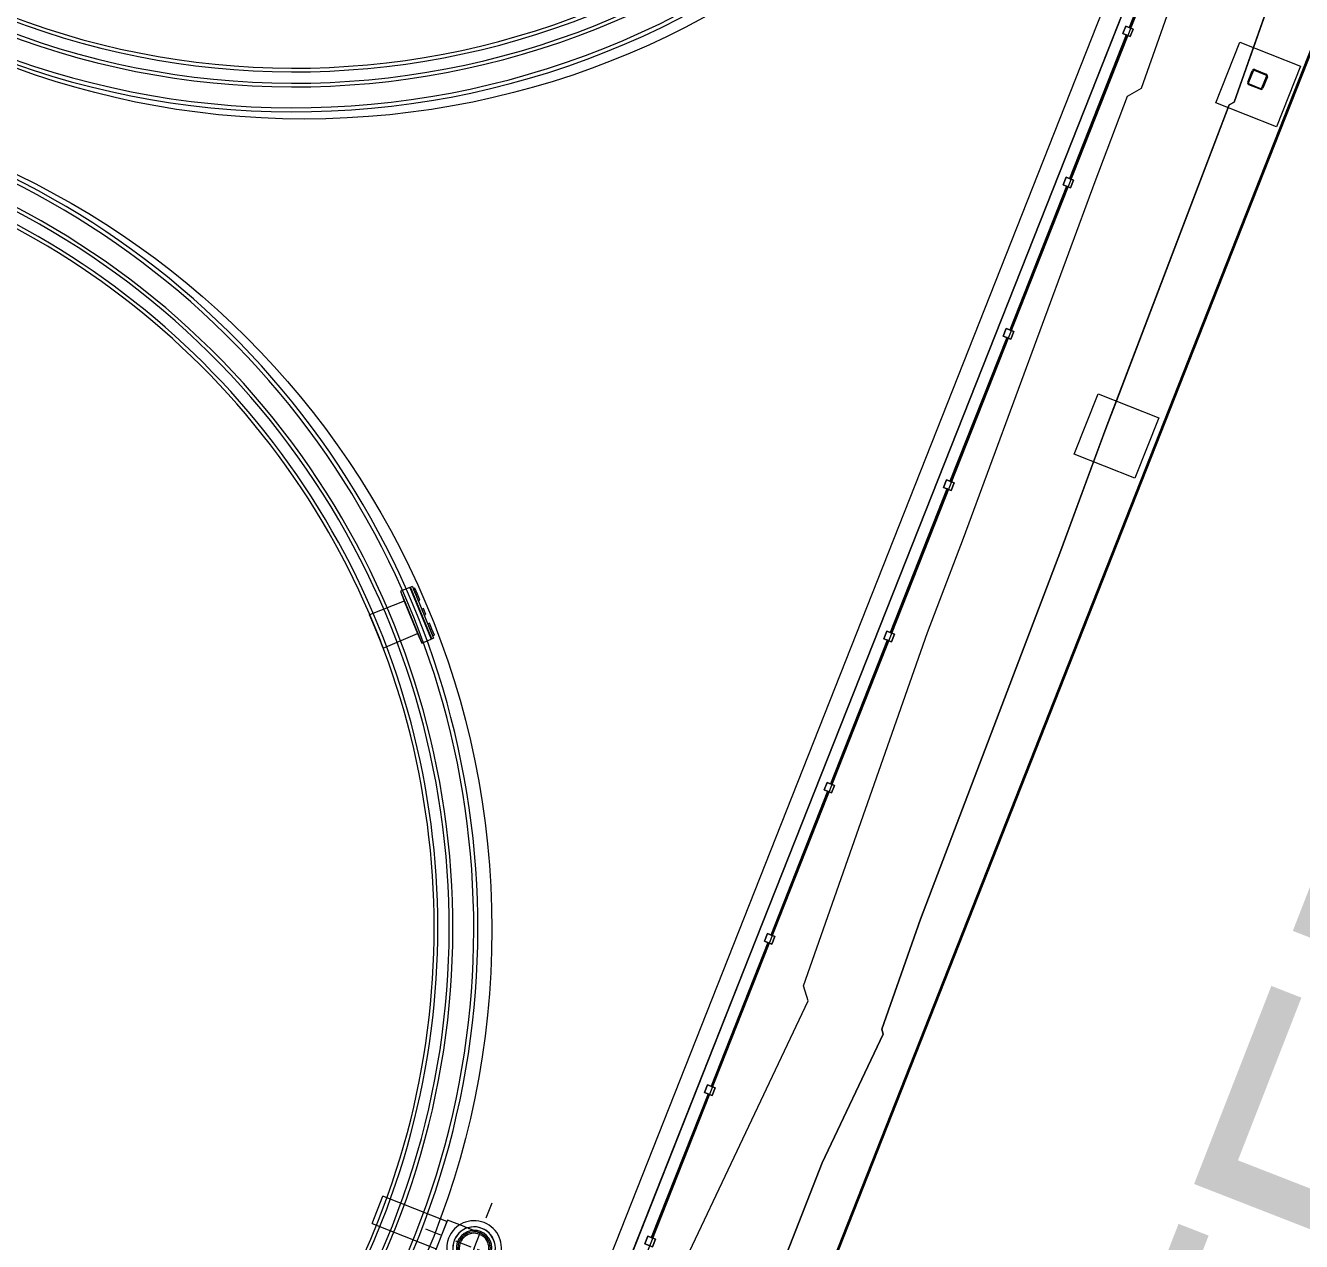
# Model space of a CAD drawing. Header units: metres. Extents: x -207 to 292, y -187 to 169.
# Drawn here: x -22.23 to -14.38, y -58.63 to -51.15 of the extents above; entities that cross this region are included whole.
import ezdxf

# ---------------------------------------------------------------- set-up
doc = ezdxf.new("R2010")
doc.units = ezdxf.units.M
doc.linetypes.add('Dash', pattern=[0.006, 0.003, -0.003])
for name, color, linetype, lineweight in [('A-GLAZ-CWMG', 7, 'Continuous', 9), ('C-TOPO', 7, 'Continuous', 9), ('C-TOPO-MINR', 7, 'Continuous', 9), ('CERCO INTERIOR', 7, 'Continuous', 9), ('EQUIPOS PIS', 7, 'Continuous', 9), ('P-SANR-FIXT', 7, 'Continuous', 9), ('P-SANR-FIXT-HDLN', 7, 'Dash', 9), ('S-COLS', 7, 'Continuous', 9), ('solera', 7, 'Continuous', 35)]:
    doc.layers.add(name, color=color, linetype=linetype, lineweight=lineweight)
doc.layers.add('PR10-ARQ-PL-001-Emplazamiento-C-1_dwg', color=7, linetype='Continuous', lineweight=9, true_color=0x767676)
doc.layers.add('TEXTO', color=5, linetype='Continuous', lineweight=9, true_color=0x0000ff)
doc.styles.add('Arial', font='arial.ttf', dxfattribs={"height": 1.792988})

# ---------------------------------------------------------------- blocks, each defined once
blk = doc.blocks.new('M_Estanque-Terraza - M_Estanque-Terraza-2090154-PLANTA EMPLAZAMIENTO ACTUALIZADO')
at = {"layer": 'P-SANR-FIXT'}
for p, q in [((3.6313, 3.688), (3.5855, 3.6454)), ((3.6313, 3.688), (3.8698, 3.441)), ((3.6313, 3.688), (3.8698, 3.441)), ((3.6435, 3.6994), (3.634, 3.6906)), ((3.8725, 3.4436), (3.634, 3.6906)), ((3.8725, 3.4436), (3.634, 3.6906)), ((3.6435, 3.6994), (3.8817, 3.4528)), ((3.6435, 3.6994), (3.8817, 3.4528)), ((3.6618, 3.6963), (3.6539, 3.6887)), ((3.6539, 3.6887), (3.6678, 3.6743)), ((3.6757, 3.6819), (3.6618, 3.6963)), ((3.5855, 3.6454), (3.6302, 3.5975)), ((3.5855, 3.6454), (3.8256, 3.3968)), ((3.5855, 3.6454), (3.8256, 3.3968)), ((3.6678, 3.6743), (3.6817, 3.6599)), ((3.6896, 3.6675), (3.6757, 3.6819)), ((3.6896, 3.6676), (3.6817, 3.6599)), ((3.6896, 3.6676), (3.6817, 3.6599)), ((3.6817, 3.6599), (3.6896, 3.6675)), ((3.6817, 3.6599), (3.7054, 3.6354)), ((3.6817, 3.6599), (3.7054, 3.6354)), ((3.6857, 3.6557), (3.7095, 3.6311)), ((3.6857, 3.6557), (3.7095, 3.6311)), ((3.7133, 3.643), (3.6896, 3.6676)), ((3.7133, 3.643), (3.6896, 3.6676)), ((3.7174, 3.6388), (3.6937, 3.6634)), ((3.7174, 3.6388), (3.6937, 3.6634)), ((3.7095, 3.6311), (3.7174, 3.6388)), ((3.7095, 3.6311), (3.7174, 3.6388)), ((3.6302, 3.5975), (3.4623, 3.4409)), ((3.6302, 3.5975), (3.7793, 3.4431)), ((3.6302, 3.5975), (3.7793, 3.4431)), ((3.7566, 3.5982), (3.7487, 3.5905)), ((3.7566, 3.5982), (3.7487, 3.5905)), ((3.7487, 3.5905), (3.7765, 3.5618)), ((3.7487, 3.5905), (3.7765, 3.5618)), ((3.7487, 3.5905), (3.7765, 3.5618)), ((3.7487, 3.5905), (3.7765, 3.5618)), ((3.7844, 3.5694), (3.7566, 3.5982)), ((3.7844, 3.5694), (3.7566, 3.5982)), ((3.7844, 3.5694), (3.7566, 3.5982)), ((3.7844, 3.5694), (3.7566, 3.5982)), ((3.7765, 3.5618), (3.7844, 3.5694)), ((3.7765, 3.5618), (3.7844, 3.5694)), ((3.8236, 3.5288), (3.8157, 3.5211)), ((3.8236, 3.5288), (3.8157, 3.5211)), ((3.8157, 3.5211), (3.8394, 3.4966)), ((3.8157, 3.5211), (3.8394, 3.4966)), ((3.8198, 3.5169), (3.8435, 3.4924)), ((3.8198, 3.5169), (3.8435, 3.4924)), ((3.8473, 3.5042), (3.8236, 3.5288)), ((3.8473, 3.5042), (3.8236, 3.5288)), ((3.8514, 3.5), (3.8277, 3.5246)), ((3.8514, 3.5), (3.8277, 3.5246)), ((3.8514, 3.5), (3.8434, 3.4924)), ((3.8434, 3.4924), (3.8573, 3.478)), ((3.8435, 3.4924), (3.8514, 3.5)), ((3.8435, 3.4924), (3.8514, 3.5)), ((3.8653, 3.4857), (3.8514, 3.5)), ((3.8573, 3.478), (3.8712, 3.4636)), ((3.8792, 3.4713), (3.8653, 3.4857)), ((3.8712, 3.4636), (3.8792, 3.4713)), ((3.8725, 3.4436), (3.8817, 3.4528)), ((3.5412, 3.3623), (3.4623, 3.4409)), ((3.4623, 3.4409), (3.6169, 3.2808)), ((3.4623, 3.4409), (3.6169, 3.2808)), ((3.6169, 3.2808), (3.7793, 3.4431)), ((3.7793, 3.4431), (3.8256, 3.3968)), ((3.8256, 3.3968), (3.8698, 3.441)), ((3.6169, 3.2808), (3.5412, 3.3623))]:
    blk.add_line(p, q, dxfattribs=at)
for radius, start, end in [(5.1516, 0, 136.13623), (5.1516, 0, 136.13623), (5.1266, 0, 136.11945), (5.1266, 0, 136.11945), (4.9983, 0, 136.03065), (4.9755, 360, 136.01444), (4.9059, 0, 180), (4.8832, 0, 180), (5.1516, 180, 360), (5.1516, 180, 360), (5.1266, 180, 0), (5.1266, 180, 0), (4.9983, 180, 0), (4.9755, 180, 0), (4.9059, 180, 360), (4.8832, 180, 360)]:
    blk.add_arc((0, 0), radius, start, end, dxfattribs=at)
blk = doc.blocks.new('Circular Mullion - 5mm-2127248-PLANTA EMPLAZAMIENTO ACTUALIZADO')
at = {"layer": 'A-GLAZ-CWMG'}
for p, q in [((-107.6478, -45.3968), (-107.9974, -46.2801)), ((-107.6455, -45.3977), (-107.9951, -46.281)), ((-107.9951, -46.281), (-107.6455, -45.3977)), ((-107.9927, -46.2819), (-107.6432, -45.3986)), ((-107.6455, -45.3977), (-107.6478, -45.3968)), ((-107.6432, -45.3986), (-107.6455, -45.3977)), ((-107.9974, -46.2801), (-107.9951, -46.281)), ((-107.9951, -46.281), (-107.9927, -46.2819))]:
    blk.add_line(p, q, dxfattribs=at)
blk = doc.blocks.new('Rectangular Mullion - 50 x 50 mm-2128568-PLANTA EMPLAZAMIENTO ACTUALIZADO')
at = {"layer": 'A-GLAZ-CWMG'}
for p, q in [((0.025, 0.025), (-0.025, 0.025)), ((-0.025, 0.025), (-0.025, -0.025)), ((0.025, -0.025), (0.025, 0.025)), ((-0.025, -0.025), (0.025, -0.025))]:
    blk.add_line(p, q, dxfattribs=at)
blk = doc.blocks.new('Rectangular Mullion - 50 x 50 mm-2128569-PLANTA EMPLAZAMIENTO ACTUALIZADO')
at = {"layer": 'A-GLAZ-CWMG'}
for p, q in [((-0.025, -0.025), (-0.025, 0.025)), ((-0.025, 0.025), (0.025, 0.025)), ((0.025, 0.025), (0.025, -0.025)), ((0.025, -0.025), (-0.025, -0.025))]:
    blk.add_line(p, q, dxfattribs=at)
blk = doc.blocks.new('M_Tuberia Alimentación-01 - M_Tuberia Alimentación-01-2152466-PLANTA EMPLAZAMIENTO ACTUALIZADO')
at = {"layer": 'P-SANR-FIXT'}
for p, q in [((-0.2485, 0.3201), (-0.2551, 0.3201)), ((-0.2551, 0.3201), (-0.2551, 0.2959)), ((-0.2551, 0.0118), (-0.2551, 0.3169)), ((-0.2485, 0.3169), (-0.2551, 0.3169)), ((-0.2485, 0.2959), (-0.2485, 0.3201)), ((-0.2485, 0.3169), (-0.2485, 0.0118)), ((-0.2551, 0.2959), (-0.2551, -0.0196)), ((-0.2485, -0.0196), (-0.2485, 0.2959)), ((0.2154, 0.1), (0.1059, 0.1)), ((0.2154, 0), (0.2154, 0.1)), ((0.6388, 0.09), (0.2154, 0.09)), ((0.2154, 0), (0.2154, 0.09)), ((0.6388, 0.09), (0.6388, 0)), ((-0.2551, 0.0118), (-0.2551, -0.025)), ((-0.2551, 0.0118), (-0.2485, 0.0118)), ((-0.2162, 0.0647), (-0.2485, 0.0647)), ((-0.2485, 0), (-0.2485, 0.0647)), ((-0.2485, -0.025), (-0.2485, 0.0118)), ((-0.2485, -0.0647), (-0.2485, 0)), ((-0.2162, 0.0647), (-0.2162, 0)), ((-0.1681, 0.0296), (-0.2162, 0.0296)), ((-0.2162, 0), (-0.2162, 0.0296)), ((-0.2162, 0), (-0.2162, -0.0647)), ((-0.1681, 0.0296), (-0.1681, 0)), ((-0.1681, 0), (-0.1681, -0.0296)), ((0.2154, -0.1), (0.2154, 0)), ((0.2154, -0.09), (0.2154, 0)), ((0.6388, 0), (0.6388, -0.09)), ((-0.2551, -0.0196), (-0.2485, -0.0196)), ((-0.2551, -0.025), (-0.2485, -0.025)), ((-0.2485, -0.0647), (-0.2162, -0.0647)), ((-0.2162, -0.0296), (-0.2162, 0)), ((-0.2162, -0.0296), (-0.1681, -0.0296)), ((0.1059, -0.1), (0.2154, -0.1)), ((0.2154, -0.09), (0.6388, -0.09))]:
    blk.add_line(p, q, dxfattribs=at)
at = {"layer": 'P-SANR-FIXT', "flags": 128}
for points in [[(0.1059, 0.1), (0.1017, 0.1), (0.0974, 0.1), (0.0932, 0.1), (0.089, 0.1), (0.0849, 0.1), (0.0807, 0.1), (0.0766, 0.1), (0.0726, 0.1), (0.0686, 0.1), (0.0647, 0.1), (0.0608, 0.1), (0.057, 0.1), (0.0533, 0.1), (0.0496, 0.1), (0.0461, 0.1), (0.0427, 0.1), (0.0393, 0.1), (0.0361, 0.1), (0.0329, 0.1), (0.0299, 0.1), (0.027, 0.1), (0.0243, 0.1), (0.0216, 0.1), (0.0191, 0.1), (0.0168, 0.1), (0.0146, 0.1), (0.0125, 0.1), (0.0106, 0.1), (0.0088, 0.1), (0.0072, 0.1), (0.0057, 0.1), (0.0044, 0.1), (0.0033, 0.1), (0.0023, 0.1), (0.0015, 0.1), (0.0009, 0.1), (0.0004, 0.1), (0.0001, 0.1), (0, 0.1)], [(0, -0.1), (0.0001, -0.1), (0.0003, -0.1), (0.0008, -0.1), (0.0014, -0.1), (0.0021, -0.1), (0.003, -0.1), (0.0041, -0.1), (0.0054, -0.1), (0.0068, -0.1), (0.0084, -0.1), (0.0101, -0.1), (0.012, -0.1), (0.014, -0.1), (0.0162, -0.1), (0.0185, -0.1), (0.021, -0.1), (0.0236, -0.1), (0.0263, -0.1), (0.0291, -0.1), (0.0321, -0.1), (0.0352, -0.1), (0.0384, -0.1), (0.0417, -0.1), (0.0452, -0.1), (0.0487, -0.1), (0.0523, -0.1), (0.056, -0.1), (0.0598, -0.1), (0.0636, -0.1), (0.0675, -0.1), (0.0715, -0.1), (0.0755, -0.1), (0.0796, -0.1), (0.0837, -0.1), (0.0879, -0.1), (0.0921, -0.1), (0.0963, -0.1), (0.1005, -0.1), (0.1047, -0.1), (0.1059, -0.1)]]:
    blk.add_lwpolyline(points, dxfattribs=at)
at = {"layer": 'P-SANR-FIXT'}
for radius, start, end in [(0.1685, 360, 180), (0.1685, 360, 180), (0.1685, 360, 180), (0.1685, 360, 180), (0.1685, 360, 180), (0.1685, 360, 180), (0.1308, 0, 180), (0.1308, 360, 180), (0.1308, 360, 180), (0.1308, 360, 180), (0.109, 360, 180), (0.109, 360, 180), (0.109, 360, 180), (0.109, 360, 180), (0.1, 0, 180), (0.091, 0, 180), (0.091, 0, 180), (0.091, 0, 180), (0.091, 0, 180), (0.1685, 180, 360), (0.1685, 180, 360), (0.1685, 180, 360), (0.1685, 180, 360), (0.1685, 180, 360), (0.1685, 180, 360), (0.1308, 180, 0), (0.1308, 180, 360), (0.1308, 180, 360), (0.1308, 180, 360), (0.109, 180, 360), (0.109, 180, 360), (0.109, 180, 360), (0.109, 180, 360), (0.1, 180, 0), (0.091, 180, 0), (0.091, 180, 0), (0.091, 180, 0), (0.091, 180, 0)]:
    blk.add_arc((0, 0), radius, start, end, dxfattribs=at)
at = {"layer": 'P-SANR-FIXT-HDLN'}
for p, q in [((0, 0), (0, 0.301)), ((-0.3222, 0), (0, 0)), ((0.3222, 0), (0, 0)), ((0, 0), (0, -0.301))]:
    blk.add_line(p, q, dxfattribs=at)
blk = doc.blocks.new('M_Concrete-Rectangular-Column - 400 x 400 mm-V22-PLANTA EMPLAZAMIENTO ACTUALIZADO')
at = {"layer": 'S-COLS'}
h = blk.add_hatch(dxfattribs=at)
h.set_pattern_fill('FP_23', color=256, style=0, pattern_type=2)
h.set_pattern_definition([(21.59, (-5.319, 55.62), (5.107535, 3.660175), [0.25146, -4.321, 0.25146, -4.321, -24.384]), (21.59, (-5.319, 55.62), (5.107535, 3.660175), [-9.144, 0.25146, -8.893, 0.25146, -4.321, -10.668]), (21.59, (-5.319, 55.62), (5.107535, 3.660175), [-22.86, 0.25146, -2.797, 0.25146, -7.369]), (141.59, (-3.474, 57.17), (-5.723572, 2.593167), [0.25146, -4.321, 0.25146, -4.321, -24.384]), (141.59, (-3.474, 57.17), (-5.723572, 2.593167), [-9.144, 0.25146, -8.893, 0.25146, -4.321, -10.668]), (141.59, (-3.474, 57.17), (-5.723572, 2.593167), [-22.86, 0.25146, -2.797, 0.25146, -7.369]), (261.59, (-3.887, 60.285), (0.616037, -6.253342), [0.25146, -4.321, 0.25146, -4.321, -24.384]), (261.59, (-3.887, 60.285), (0.616037, -6.253342), [-9.144, 0.25146, -8.893, 0.25146, -4.321, -10.668]), (261.59, (-3.887, 60.285), (0.616037, -6.253342), [-22.86, 0.25146, -2.797, 0.25146, -7.369])])
h.paths.add_polyline_path([(0.2, -0.2), (0.2, 0.2), (-0.2, 0.2), (-0.2, -0.2)])
for p, q in [((-0.2, -0.2), (-0.2, 0.2)), ((-0.2, 0.2), (0.2, 0.2)), ((-0.2, 0.2), (0.2, 0.2)), ((-0.2, -0.2), (-0.2, 0.2)), ((0.2, 0.2), (0.2, -0.2)), ((0.2, 0.2), (0.2, -0.2)), ((0.2, -0.2), (-0.2, -0.2)), ((0.2, -0.2), (-0.2, -0.2))]:
    blk.add_line(p, q, dxfattribs=at)
blk = doc.blocks.new('M_Concrete-Rectangular-Column - 400 x 400 mm-V23-PLANTA EMPLAZAMIENTO ACTUALIZADO')
at = {"layer": 'S-COLS'}
for p, q in [((-0.2, -0.2), (-0.2, 0.2)), ((-0.2, 0.2), (0.2, 0.2)), ((-0.2, 0.2), (0.2, 0.2)), ((-0.2, -0.2), (-0.2, 0.2)), ((0.2, 0.2), (0.2, -0.2)), ((0.2, 0.2), (0.2, -0.2)), ((0.2, -0.2), (-0.2, -0.2)), ((0.2, -0.2), (-0.2, -0.2))]:
    blk.add_line(p, q, dxfattribs=at)
blk = doc.blocks.new('FCA_N_Columna de acero - 100 x 100 mm-2401719-PLANTA EMPLAZAMIENTO ACTUALIZADO')
at = {"layer": 'S-COLS'}
for p, q in [((-0.05, -0.038), (-0.05, 0.038)), ((-0.05, -0.038), (-0.05, 0.038)), ((-0.044, 0.038), (-0.044, -0.038)), ((-0.044, 0.038), (-0.044, -0.038)), ((-0.038, 0.05), (0.038, 0.05)), ((-0.038, 0.05), (0.038, 0.05)), ((0.038, 0.044), (-0.038, 0.044)), ((0.038, 0.044), (-0.038, 0.044)), ((0.044, -0.038), (0.044, 0.038)), ((0.044, -0.038), (0.044, 0.038)), ((0.05, 0.038), (0.05, -0.038)), ((0.05, 0.038), (0.05, -0.038)), ((-0.038, -0.044), (0.038, -0.044)), ((-0.038, -0.044), (0.038, -0.044)), ((0.038, -0.05), (-0.038, -0.05)), ((0.038, -0.05), (-0.038, -0.05))]:
    blk.add_line(p, q, dxfattribs=at)
for centre, radius, start, end in [((-0.038, 0.038), 0.012, 90, 180), ((-0.038, 0.038), 0.012, 90, 180), ((-0.038, 0.038), 0.006, 90, 180), ((-0.038, 0.038), 0.006, 90, 180), ((0.038, 0.038), 0.012, 360, 90), ((0.038, 0.038), 0.012, 360, 90), ((0.038, 0.038), 0.006, 360, 90), ((0.038, 0.038), 0.006, 360, 90), ((-0.038, -0.038), 0.012, 180, 270), ((-0.038, -0.038), 0.012, 180, 270), ((-0.038, -0.038), 0.006, 180, 270), ((-0.038, -0.038), 0.006, 180, 270), ((0.038, -0.038), 0.012, 270, 360), ((0.038, -0.038), 0.006, 270, 360), ((0.038, -0.038), 0.012, 270, 360), ((0.038, -0.038), 0.006, 270, 360)]:
    blk.add_arc(centre, radius, start, end, dxfattribs=at)
blk = doc.blocks.new('YADRAN_LASQUEMAS_ARQ_MO_002_TERRAZAS_rvt-1-PLANTA EMPLAZAMIENTO ACTUALIZADO')
at = {"layer": 'A-GLAZ-CWMG', "lineweight": 9, "rotation": 0.04732021557798028}
for p in [(92.5161, -4.7936), (92.5161, -4.7936), (92.5161, -4.7936), (92.5161, -4.7936), (92.149, -5.7238), (92.149, -5.7238), (92.149, -5.7238), (92.149, -5.7238), (91.7818, -6.6539), (91.7818, -6.6539), (91.7818, -6.6539), (91.7818, -6.6539), (91.4146, -7.5841), (91.4146, -7.5841), (91.4146, -7.5841), (91.4146, -7.5841), (91.0474, -8.5142), (91.0474, -8.5142), (91.0474, -8.5142), (91.0474, -8.5142), (90.6802, -9.4443), (90.6802, -9.4443), (90.6802, -9.4443), (90.6802, -9.4443), (90.313, -10.3745), (90.313, -10.3745), (90.313, -10.3745), (90.313, -10.3745), (89.9458, -11.3046), (89.9458, -11.3046), (89.9458, -11.3046), (89.9458, -11.3046), (89.5786, -12.2348), (89.5786, -12.2348), (89.5786, -12.2348), (89.5786, -12.2348)]:
    blk.add_blockref('Circular Mullion - 5mm-2127248-PLANTA EMPLAZAMIENTO ACTUALIZADO', p, dxfattribs=at)
at = {"layer": 'A-GLAZ-CWMG', "lineweight": 9, "extrusion": (0, 0, -1), "rotation": 111.5426797844188}
for name, p in [('Rectangular Mullion - 50 x 50 mm-2128568-PLANTA EMPLAZAMIENTO ACTUALIZADO', (15.4498, -51.1871)), ('Rectangular Mullion - 50 x 50 mm-2128569-PLANTA EMPLAZAMIENTO ACTUALIZADO', (15.4498, -51.1871)), ('Rectangular Mullion - 50 x 50 mm-2128568-PLANTA EMPLAZAMIENTO ACTUALIZADO', (15.817, -52.1172)), ('Rectangular Mullion - 50 x 50 mm-2128569-PLANTA EMPLAZAMIENTO ACTUALIZADO', (15.817, -52.1172)), ('Rectangular Mullion - 50 x 50 mm-2128568-PLANTA EMPLAZAMIENTO ACTUALIZADO', (16.1842, -53.0474)), ('Rectangular Mullion - 50 x 50 mm-2128569-PLANTA EMPLAZAMIENTO ACTUALIZADO', (16.1842, -53.0474)), ('Rectangular Mullion - 50 x 50 mm-2128568-PLANTA EMPLAZAMIENTO ACTUALIZADO', (16.5514, -53.9775)), ('Rectangular Mullion - 50 x 50 mm-2128569-PLANTA EMPLAZAMIENTO ACTUALIZADO', (16.5514, -53.9775)), ('Rectangular Mullion - 50 x 50 mm-2128568-PLANTA EMPLAZAMIENTO ACTUALIZADO', (16.9186, -54.9077)), ('Rectangular Mullion - 50 x 50 mm-2128569-PLANTA EMPLAZAMIENTO ACTUALIZADO', (16.9186, -54.9077)), ('Rectangular Mullion - 50 x 50 mm-2128568-PLANTA EMPLAZAMIENTO ACTUALIZADO', (17.2858, -55.8378)), ('Rectangular Mullion - 50 x 50 mm-2128569-PLANTA EMPLAZAMIENTO ACTUALIZADO', (17.2858, -55.8378)), ('Rectangular Mullion - 50 x 50 mm-2128568-PLANTA EMPLAZAMIENTO ACTUALIZADO', (17.653, -56.7679)), ('Rectangular Mullion - 50 x 50 mm-2128569-PLANTA EMPLAZAMIENTO ACTUALIZADO', (17.653, -56.7679)), ('Rectangular Mullion - 50 x 50 mm-2128568-PLANTA EMPLAZAMIENTO ACTUALIZADO', (18.0202, -57.6981)), ('Rectangular Mullion - 50 x 50 mm-2128569-PLANTA EMPLAZAMIENTO ACTUALIZADO', (18.0202, -57.6981)), ('Rectangular Mullion - 50 x 50 mm-2128568-PLANTA EMPLAZAMIENTO ACTUALIZADO', (18.3874, -58.6282)), ('Rectangular Mullion - 50 x 50 mm-2128569-PLANTA EMPLAZAMIENTO ACTUALIZADO', (18.3874, -58.6282))]:
    blk.add_blockref(name, p, dxfattribs=at)
at = {"layer": 'P-SANR-FIXT', "lineweight": 9}
for name, p, rotation in [('M_Estanque-Terraza - M_Estanque-Terraza-2090154-PLANTA EMPLAZAMIENTO ACTUALIZADO', (-20.5741, -46.5304), 51.65666728622195), ('M_Estanque-Terraza - M_Estanque-Terraza-2090154-PLANTA EMPLAZAMIENTO ACTUALIZADO', (-24.5985, -56.7002), 338.4099999999997), ('M_Tuberia Alimentación-01 - M_Tuberia Alimentación-01-2152466-PLANTA EMPLAZAMIENTO ACTUALIZADO', (-19.47, -58.669), 158.4099999999995)]:
    blk.add_blockref(name, p, dxfattribs=dict(at, rotation=rotation))
at = {"layer": 'S-COLS', "lineweight": 9, "rotation": 338.4099999999997}
for name, p in [('M_Concrete-Rectangular-Column - 400 x 400 mm-V23-PLANTA EMPLAZAMIENTO ACTUALIZADO', (-14.6498, -51.5139)), ('FCA_N_Columna de acero - 100 x 100 mm-2401719-PLANTA EMPLAZAMIENTO ACTUALIZADO', (-14.6538, -51.4832)), ('M_Concrete-Rectangular-Column - 400 x 400 mm-V22-PLANTA EMPLAZAMIENTO ACTUALIZADO', (-15.5205, -53.6753))]:
    blk.add_blockref(name, p, dxfattribs=at)
blk = doc.blocks.new('PR10-ARQ-PL-001-Emplazamiento-C-1_dwg-674643-PLANTA EMPLAZAMIENTO ACTUALIZADO')
at = {"layer": 'C-TOPO', "flags": 128}
for points in [[(-3.2884, -23.3105), (-7.0334, -32.8081), (-9.2183, -38.3493), (-11.9443, -45.2626), (-14.7185, -52.2983), (-17.7923, -60.0938), (-21.8942, -70.4965), (-23.3623, -74.2199), (-25.7635, -80.3093), (-26.1913, -81.0628), (-25.7635, -80.3093), (-23.3623, -74.2199), (-21.8942, -70.4965), (-17.7923, -60.0938), (-14.7185, -52.2983), (-11.9443, -45.2626), (-9.2183, -38.3493), (-7.0334, -32.8081), (-3.2884, -23.3105)], [(-38.5222, 3.3725), (-63.7955, -60.7665), (-64.7868, -63.3025), (-65.4417, -65.5595), (-65.5127, -67.7955), (-65.1875, -69.3405), (-63.7201, -71.9055), (-61.8561, -73.5375), (-59.3298, -74.6215), (-56.1311, -75.9085), (-44.7275, -80.4825), (-36.2103, -83.8085), (-33.8783, -84.4315), (-31.1411, -84.3925), (-28.353, -83.2365), (-25.9685, -80.4715), (-25.0393, -78.3455), (-19.5485, -64.5105), (-16.745, -57.4445), (-5.944, -30.1085), (-2.2967, -20.7935)], [(-5.7495, -26.4767), (-7.2133, -30.1759), (-7.3421, -30.5016), (-8.8019, -34.1909), (-9.8715, -36.894), (-11.0947, -39.9854), (-11.1996, -40.2505), (-11.3135, -40.5382), (-12.5822, -43.7447), (-13.3371, -45.6524), (-14.3464, -48.2033), (-14.4734, -48.5242), (-15.6767, -51.5653), (-16.7358, -54.2419), (-17.7766, -56.8723), (-19.138, -60.3128), (-19.2167, -60.5118), (-19.2769, -60.664), (-20.6222, -64.0639), (-21.9057, -67.3077)], [(-21.9057, -67.3077), (-20.6222, -64.0639), (-19.2769, -60.664), (-19.2167, -60.5118), (-19.138, -60.3128), (-17.7766, -56.8723), (-16.7358, -54.2419), (-15.6767, -51.5653), (-14.4734, -48.5242), (-14.3464, -48.2033), (-13.3371, -45.6524), (-12.5822, -43.7447), (-11.3135, -40.5382), (-11.1996, -40.2505), (-11.0947, -39.9854), (-9.8715, -36.894), (-8.8019, -34.1909), (-7.3421, -30.5016), (-7.2133, -30.1759), (-5.7495, -26.4767)]]:
    blk.add_lwpolyline(points, dxfattribs=at)
at = {"layer": 'C-TOPO-MINR', "color": 9, "true_color": 0xc0c0c0}
for p, q in [((-14.6794, -51.287), (-14.7975, -51.6219)), ((-14.8351, -51.6556), (-15.5213, -53.4598))]:
    blk.add_line(p, q, dxfattribs=at)
at = {"layer": 'C-TOPO-MINR', "color": 9, "true_color": 0xc0c0c0, "flags": 128}
for points in [[(-15.6615, -53.8345), (-15.863, -54.3803), (-16.7257, -56.6457), (-16.9631, -57.3236), (-16.9547, -57.3525), (-17.3298, -58.1454), (-18.361, -60.7814), (-18.3645, -60.8426), (-18.3913, -60.8621), (-19.4919, -63.7087), (-19.7548, -64.423)], [(-20.309, -64.1878), (-19.3398, -61.5541), (-19.018, -60.7219), (-18.9269, -60.6553), (-18.915, -60.4473), (-18.6191, -59.6909), (-17.4172, -57.1495), (-17.444, -57.0568), (-16.683, -54.8843), (-16.4617, -54.3031), (-15.6527, -52.1115), (-15.4524, -51.5849), (-15.366, -51.5366), (-14.4733, -49.0063)], [(-14.4732, -50.7024), (-14.6794, -51.287)], [(-14.7975, -51.6219), (-14.8289, -51.6394), (-14.8351, -51.6556)], [(-15.5213, -53.4598), (-15.5859, -53.6297), (-15.6615, -53.8345)]]:
    blk.add_lwpolyline(points, dxfattribs=at)
at = {"layer": 'CERCO INTERIOR'}
blk.add_line((-27.0945, -80.1429), (0.3922, -10.5648), dxfattribs=at)
at = {"layer": 'CERCO INTERIOR', "flags": 128}
blk.add_lwpolyline([(-26.8741, -80.1294), (-28.514, -82.005), (-30.8001, -83.2053), (-33.4752, -83.4056), (-60.3697, -72.8347), (-62.4829, -71.5802), (-63.9697, -69.4823), (-64.498, -67.058), (-63.9585, -64.4298), (-36.3095, 6.0376), (-35.1236, 8.298), (-33.1334, 9.8905), (-30.636, 10.5944), (-28.0565, 10.3374), (-2.0459, 0.0167), (-0.0433, -1.295), (1.477, -3.3782), (1.9717, -5.8104), (1.4969, -8.3035), (0.5782, -10.6383), (-26.9308, -80.2728)], dxfattribs=at)
at = {"layer": 'EQUIPOS PIS'}
for centre in [(-20.5148, -46.5792), (-24.5084, -56.7094)]:
    blk.add_circle(centre, 5.1472, dxfattribs=at)
at = {"layer": 'solera'}
blk.add_line((2.6208, -8.3244), (-25.7635, -80.3093), dxfattribs=at)
at = {"layer": 'TEXTO', "insert": (-19.7196, -70.2663), "char_height": 1.792988, "width": 21.424188, "attachment_point": 1, "rotation": 68.69755, "line_spacing_factor": 0.941778, "style": 'Arial'}
blk.add_mtext('CALLE INTERIOR', dxfattribs=at)

msp = doc.modelspace()

# ---------------------------------------------------------------- linework, layer by layer
at = {"layer": 'C-TOPO'}
for p, q in [((-16.745, -57.4445), (-5.944, -30.1085)), ((-14.7185, -52.2983), (-11.9443, -45.2626)), ((-11.9443, -45.2626), (-14.7185, -52.2983)), ((-14.4734, -48.5242), (-15.6767, -51.5653)), ((-15.6767, -51.5653), (-14.4734, -48.5242)), ((-15.6767, -51.5653), (-16.7358, -54.2419)), ((-16.7358, -54.2419), (-15.6767, -51.5653)), ((-17.7923, -60.0938), (-14.7185, -52.2983)), ((-14.7185, -52.2983), (-17.7923, -60.0938)), ((-16.7358, -54.2419), (-17.7766, -56.8723)), ((-17.7766, -56.8723), (-16.7358, -54.2419)), ((-17.7766, -56.8723), (-19.138, -60.3128)), ((-19.138, -60.3128), (-17.7766, -56.8723)), ((-19.5485, -64.5105), (-16.745, -57.4445))]:
    msp.add_line(p, q, dxfattribs=at)
at = {"layer": 'C-TOPO-MINR', "color": 9, "true_color": 0xc0c0c0, "flags": 128}
for points in [[(-20.309, -64.1878), (-19.3398, -61.5541), (-19.018, -60.7219), (-18.9269, -60.6553), (-18.915, -60.4473), (-18.6191, -59.6909), (-17.4172, -57.1495), (-17.444, -57.0568), (-16.683, -54.8843), (-16.4617, -54.3031), (-15.6527, -52.1115), (-15.4524, -51.5849), (-15.366, -51.5366), (-14.4733, -49.0063)], [(-19.7548, -64.423), (-19.4919, -63.7087), (-18.3913, -60.8621), (-18.3645, -60.8426), (-18.361, -60.7814), (-17.3298, -58.1454), (-16.9547, -57.3525), (-16.9631, -57.3236), (-16.7257, -56.6457), (-15.863, -54.3803), (-15.5859, -53.6297), (-14.8289, -51.6394), (-14.7975, -51.6219), (-14.4732, -50.7024)]]:
    msp.add_lwpolyline(points, dxfattribs=at)

# ---------------------------------------------------------------- block references
at = {"lineweight": 5}
msp.add_blockref('YADRAN_LASQUEMAS_ARQ_MO_002_TERRAZAS_rvt-1-PLANTA EMPLAZAMIENTO ACTUALIZADO', (0, 0), dxfattribs=at)
at = {"layer": 'PR10-ARQ-PL-001-Emplazamiento-C-1_dwg', "color": 7}
msp.add_blockref('PR10-ARQ-PL-001-Emplazamiento-C-1_dwg-674643-PLANTA EMPLAZAMIENTO ACTUALIZADO', (0, 0), dxfattribs=at)

doc.saveas('drawing.dxf')
